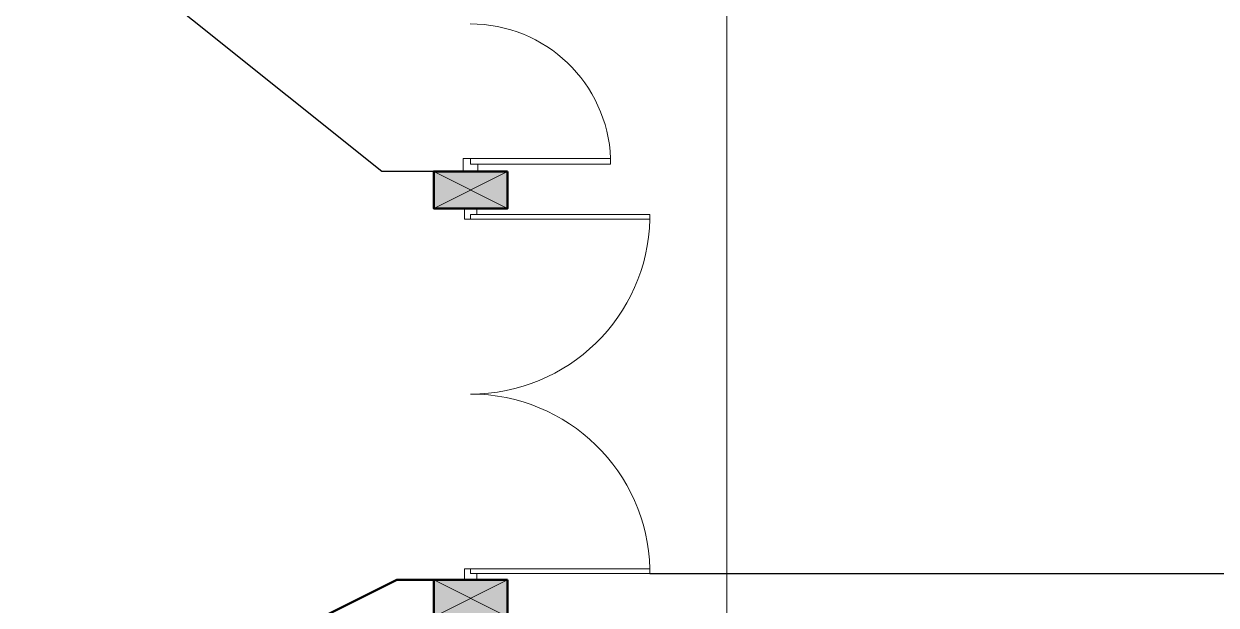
# Model space of a CAD drawing. Header units: millimetres. Extents: x 2402294 to 3337895, y 3394997 to 3969149.
# Drawn here: x 2472577 to 2484693, y 3466574 to 3472478 of the extents above; entities that cross this region are included whole.
import ezdxf

# ---------------------------------------------------------------- set-up
doc = ezdxf.new("R2010")
doc.units = ezdxf.units.MM
doc.header["$MEASUREMENT"] = 0
for name, color, linetype, lineweight in [('Boundary', 250, 'Continuous', 50), ('Column-0.5', 14, 'Continuous', 50), ('door', 41, 'Continuous', 5), ('Door Opening-0.09', 253, 'Continuous', 9), ('electrical poles', 10, 'Continuous', 5), ('Hatch', 9, 'Continuous', 9), ('Hatch-0.09', 55, 'Continuous', 9), ('landscape', 155, 'Continuous', 20)]:
    doc.layers.add(name, color=color, linetype=linetype, lineweight=lineweight)
doc.layers.add('EP', color=20, linetype='Continuous')

# ---------------------------------------------------------------- blocks, each defined once
blk = doc.blocks.new('COLUMN-flat-2-flat-1-flat-1-flat-1')
at = {"layer": 'Hatch-0.09'}
h = blk.add_hatch(color=256, dxfattribs=at)
h.dxf.hatch_style = 1
h.paths.add_polyline_path([(2116167, 4289478), (2115417, 4289478), (2115417, 4289103), (2116167, 4289103)])
at = {"layer": 'Column-0.5'}
blk.add_lwpolyline([(2116167, 4289478), (2115417, 4289478), (2115417, 4289103), (2116167, 4289103)], close=True, dxfattribs=at)
at = {"layer": 'Hatch'}
for points in [[(2115417, 4289103), (2116167, 4289478)], [(2116167, 4289103), (2115417, 4289478)]]:
    blk.add_lwpolyline(points, dxfattribs=at)
blk = doc.blocks.new('COLUMN-flat-1-flat-1-flat-1-flat-1')
at = {"layer": 'Hatch-0.09'}
h = blk.add_hatch(color=256, dxfattribs=at)
h.dxf.hatch_style = 1
h.paths.add_polyline_path([(2116167, 4289478), (2115417, 4289478), (2115417, 4289103), (2116167, 4289103)])
at = {"layer": 'Column-0.5'}
blk.add_lwpolyline([(2116167, 4289478), (2115417, 4289478), (2115417, 4289103), (2116167, 4289103)], close=True, dxfattribs=at)
at = {"layer": 'Hatch'}
for points in [[(2115417, 4289103), (2116167, 4289478)], [(2116167, 4289103), (2115417, 4289478)]]:
    blk.add_lwpolyline(points, dxfattribs=at)

msp = doc.modelspace()

# ---------------------------------------------------------------- linework, layer by layer
at = {"layer": 'Boundary'}
msp.add_lwpolyline([(2476742.2, 3466831.8), (2476367.2, 3466831.8), (2474117.2, 3465706.8), (2470742.2, 3443559.7), (2493639.2, 3445434.7), (2521764.2, 3447684.7), (2521725.9, 3448017.7), (2493612.2, 3445768.6), (2471137.2, 3443928.2), (2474422.1, 3465484.3), (2476367.2, 3466456.8), (2476742.2, 3466456.8)], dxfattribs=at)
at = {"layer": 'door', "ltscale": 5}
for centre, radius, start, end in [((2477117.2, 3471053.8), 1423.5, 2.25826, 90.21269), ((2477117.2, 3470541), 1823.2, 269.99818, 358.52682), ((2477117.1, 3466894.6), 1823.2, 1.48406, 89.9983)]:
    msp.add_arc(centre, radius, start, end, dxfattribs=at)
at = {"layer": 'Door Opening-0.09', "ltscale": 5}
msp.add_line((2477117.2, 3471109.9), (2477117.2, 3471053.8), dxfattribs=at)
at = {"layer": 'Door Opening-0.09'}
for points in [[(2477117.2, 3471053.8), (2477117.2, 3471109.9), (2477042.3, 3471109.9), (2477042.3, 3470978.9), (2477192.1, 3470978.9), (2477192.1, 3471053.8), (2477117.2, 3471053.8)], [(2477117.2, 3471109.9), (2478539.6, 3471109.9), (2478539.6, 3471053.8), (2477117.2, 3471053.8)], [(2477117.2, 3470541), (2477117.2, 3470493.8), (2477054.3, 3470493.8), (2477054.3, 3470603.9), (2477180.1, 3470603.9), (2477180.1, 3470541), (2477117.2, 3470541)], [(2477117.2, 3470494.1), (2478939.8, 3470494.1), (2478939.8, 3470541.4), (2477117.2, 3470541.4)], [(2477179.9, 3466831.8), (2477054.2, 3466831.8), (2477054.2, 3466941.8), (2477117.1, 3466941.8), (2477117.1, 3466894.6), (2477180, 3466894.6), (2477180, 3466831.8)], [(2477117.1, 3466941.9), (2478939.7, 3466941.8), (2478939.7, 3466894.6), (2477117.1, 3466894.6)]]:
    msp.add_lwpolyline(points, dxfattribs=at)
at = {"layer": 'electrical poles', "ltscale": 5}
msp.add_lwpolyline([(2521196.3, 3469640), (2521794.4, 3470952), (2519201.1, 3483452.6), (2513004.7, 3492825.3), (2490647.9, 3492811.3), (2479721.5, 3493030), (2479721.5, 3473886.1), (2479721.5, 3464277.2), (2473239.3, 3455653), (2486336.7, 3448134.4), (2496746.9, 3452509.8), (2508642.7, 3448942.6), (2526729.7, 3451850.1), (2521132.7, 3467725)], dxfattribs=at)
at = {"layer": 'EP', "ltscale": 5}
msp.add_lwpolyline([(2478939.7, 3466894.6), (2518405.9, 3466894.6), (2518405.9, 3469656.9), (2520916.1, 3469740.2)], dxfattribs=at)
at = {"layer": 'landscape', "lineweight": 30, "ltscale": 5}
msp.add_lwpolyline([(2476742.2, 3470978.9), (2476216, 3470978.9), (2473329.4, 3473288.1), (2475994.2, 3524747.6), (2477492.2, 3524670)], dxfattribs=at)

# ---------------------------------------------------------------- block references
at = {"ltscale": 5}
for name, p in [('COLUMN-flat-1-flat-1-flat-1-flat-1', (361325.6, -818499.2)), ('COLUMN-flat-2-flat-1-flat-1-flat-1', (361325.6, -822646.3))]:
    msp.add_blockref(name, p, dxfattribs=at)

doc.saveas('drawing.dxf')
